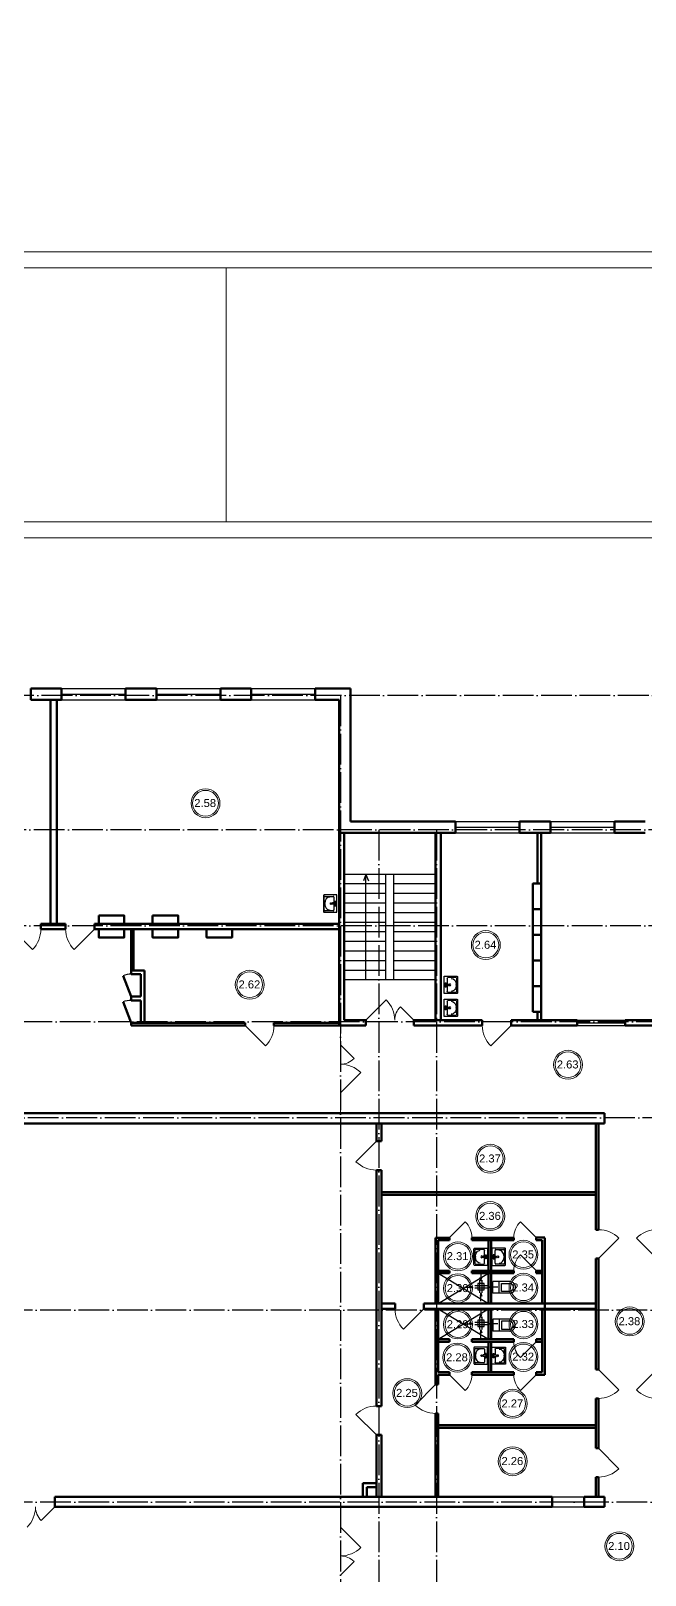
# Model space of a CAD drawing. Header units: millimetres. Extents: x 1982 to 10001982, y -1005230 to 4320529.
# Drawn here: x 2373220 to 2392405, y 1149944 to 1198181 of the extents above; entities that cross this region are included whole.
import ezdxf
from ezdxf.enums import TextEntityAlignment as Align

# ---------------------------------------------------------------- set-up
doc = ezdxf.new("R2010")
doc.units = ezdxf.units.MM
doc.linetypes.add('ACAD_ISO04W100', pattern=[30, 24, -3, 0, -3])
for name, color, linetype, lineweight in [('Level 50', 7, 'Continuous', 0), ('Двери', 250, 'Continuous', 5), ('Стены', 7, 'Continuous', 50)]:
    doc.layers.add(name, color=color, linetype=linetype, lineweight=lineweight)
for name, color, linetype in [('SANTEH', 7, 'Continuous'), ('Окна', 127, 'Continuous'), ('Оси', 30, 'Continuous'), ('размеры оси', 163, 'Continuous'), ('Сантехника', 7, 'Continuous')]:
    doc.layers.add(name, color=color, linetype=linetype)
doc.styles.add('Style-Arial', font='arial.ttf')

# ---------------------------------------------------------------- blocks, each defined once
blk = doc.blocks.new('*U49')
at = {"color": 7, "linetype": 'Continuous', "lineweight": 0}
for p, q in [((-21.025, 29.7), (-21.025, 34.988)), ((-21.025, -34.987), (-21.025, -29.7))]:
    blk.add_line(p, q, dxfattribs=at)
at = {"color": 7, "linetype": 'Continuous', "lineweight": 0, "flags": 128}
blk.add_lwpolyline([(63.075, 29.7), (63.075, -29.7), (-63.075, -29.7), (-63.075, 29.7), (63.075, 29.7)], close=True, dxfattribs=at)
at = {"layer": 'Level 50', "color": 7, "linetype": 'Continuous', "lineweight": 13}
for p, q in [((62.575, 29.2), (-61.075, 29.2)), ((62.575, -29.2), (-62.275, -29.2))]:
    blk.add_line(p, q, dxfattribs=at)
blk = doc.blocks.new('Rac7')
at = {"color": 0}
for p, q in [((-39501, -24232), (-39501, -23830)), ((-39474, -23808), (-38988, -23808)), ((-39457, -23859), (-39457, -24115)), ((-39032, -23838), (-39430, -23838)), ((-39253, -24186), (-39253, -24094)), ((-39221, -23855), (-39241, -23855)), ((-39209, -24186), (-39209, -24094)), ((-39005, -24115), (-39005, -23859)), ((-39005, -23859), (-39005, -23859)), ((-38961, -23830), (-38961, -24232)), ((-38961, -24232), (-39501, -24232)), ((-39430, -24136), (-39253, -24136)), ((-39297, -24164), (-39253, -24164)), ((-39297, -24194), (-39297, -24164)), ((-39165, -24194), (-39297, -24194)), ((-39253, -24186), (-39209, -24186)), ((-39209, -24136), (-39032, -24136)), ((-39209, -24164), (-39165, -24164)), ((-39165, -24164), (-39165, -24194))]:
    blk.add_line(p, q, dxfattribs=at)
at = {"color": 0, "extrusion": (0, 0, -1)}
for centre, major_axis, start_param, end_param in [((-39474, -23830), (-27, 0), 0, 1.570796), ((-39430, -23859), (-27, 0), 0, 1.570796), ((-39430, -24115), (-27, 0), -1.570796, 0), ((-39241, -24007), (-194, 0), 0, 1.570796), ((-39231, -24104), (-25.3, 0), 0.552816, 2.588777), ((-39221, -24007), (-194, 0), 1.570796, 3.141593), ((-39032, -23859), (-27, 0), 1.570796, 3.141593), ((-39032, -24115), (-27, 0), -3.141593, -1.570796), ((-38988, -23830), (-27, 0), 1.570796, 3.141593)]:
    blk.add_ellipse(centre, major_axis=major_axis, ratio=0.785714, start_param=start_param, end_param=end_param, dxfattribs=at)
blk.add_ellipse((-39231, -24048), major_axis=(-27.9, 0), ratio=0.785714, dxfattribs=at)
blk = doc.blocks.new('WC With Cistern_103')
at = {"layer": 'SANTEH', "linetype": 'Continuous'}
for p, q in [((0, 170), (0, 700)), ((370, 700), (0, 700)), ((370, 500), (0, 500)), ((370, 170), (370, 700)), ((60, 425), (60, 170)), ((310, 425), (60, 425)), ((310, 170), (310, 425))]:
    blk.add_line(p, q, dxfattribs=at)
for points in [[(0, 170), (1, 151), (4, 133), (10, 115), (17, 97), (27, 81), (38, 66), (51, 52), (65, 40)], [(60, 170), (61, 158), (63, 146), (66, 135), (71, 124), (77, 114), (84, 104), (92, 96), (101, 88)], [(65, 40), (92, 23), (122, 10), (153, 3), (185, 0), (217, 3), (248, 10), (278, 23), (305, 40)], [(101, 88), (120, 76), (141, 67), (163, 62), (185, 60), (207, 62), (229, 67), (250, 76), (269, 88)], [(269, 88), (278, 96), (286, 104), (293, 114), (299, 124), (304, 135), (307, 146), (309, 158), (310, 170)], [(305, 40), (319, 52), (332, 66), (343, 81), (353, 97), (360, 115), (366, 133), (369, 151), (370, 170)]]:
    blk.add_lwpolyline(points, dxfattribs=at)
blk = doc.blocks.new('*U128')
at = {"layer": 'размеры оси', "color": 7}
for p, q in [((-259, -5), (-361, 25)), ((-196, 42), (203, 42)), ((-39, -186), (-39, 212)), ((-6, 191), (-36, 293)), ((-6, 449), (-6, 191)), ((-6, 191), (24, 293)), ((31, -186), (31, 212)), ((259, -5), (361, 25)), ((-517, -5), (-259, -5)), ((-259, -5), (-361, -35)), ((-196, -29), (203, -29)), ((-6, -191), (-36, -293)), ((-6, -449), (-6, -191)), ((-6, -191), (24, -293)), ((517, -5), (259, -5)), ((259, -5), (361, -35))]:
    blk.add_line(p, q, dxfattribs=at)
blk.add_3dface([(-102, -94), (98, -94), (98, 106), (-102, 106)], dxfattribs=at)

msp = doc.modelspace()

# ---------------------------------------------------------------- linework, layer by layer
for p, q in [((2385860.421, 1171834.059), (2383010.421, 1171834.059)), ((2383686.91, 1171834.059), (2383609.386, 1171626.215)), ((2383686.91, 1168534.059), (2383686.91, 1171834.059)), ((2383686.91, 1171834.059), (2383764.435, 1171626.215)), ((2384310.421, 1168534.059), (2384310.421, 1171834.059)), ((2384560.421, 1168534.059), (2384560.421, 1171834.059)), ((2384310.421, 1171534.059), (2383010.421, 1171534.059)), ((2384310.421, 1171234.059), (2383010.421, 1171234.059)), ((2385860.421, 1171534.059), (2384560.421, 1171534.059)), ((2385860.421, 1171234.059), (2384560.421, 1171234.059)), ((2384310.421, 1170934.059), (2383010.421, 1170934.059)), ((2385860.421, 1170934.059), (2384560.421, 1170934.059)), ((2384310.421, 1170634.059), (2383010.421, 1170634.059)), ((2384310.421, 1170334.059), (2383010.421, 1170334.059)), ((2385860.421, 1170634.059), (2384560.421, 1170634.059)), ((2385860.421, 1170334.059), (2384560.421, 1170334.059)), ((2384310.421, 1170034.059), (2383010.421, 1170034.059)), ((2385860.421, 1170034.059), (2384560.421, 1170034.059)), ((2384310.421, 1169734.059), (2383010.421, 1169734.059)), ((2384310.421, 1169434.059), (2383010.421, 1169434.059)), ((2385860.421, 1169734.059), (2384560.421, 1169734.059)), ((2385860.421, 1169434.059), (2384560.421, 1169434.059)), ((2384310.421, 1169134.059), (2383010.421, 1169134.059)), ((2384310.421, 1168834.059), (2383010.421, 1168834.059)), ((2385860.421, 1169134.059), (2384560.421, 1169134.059)), ((2385860.421, 1168834.059), (2384560.421, 1168834.059)), ((2385860.421, 1168534.059), (2383010.421, 1168534.059)), ((2390286.195, 1167274.059), (2391786.195, 1167274.059)), ((2390286.195, 1167194.059), (2391786.195, 1167194.059)), ((2390286.195, 1167114.059), (2391786.195, 1167114.059)), ((2385940.421, 1158424.059), (2387514.975, 1159374.059)), ((2385940.421, 1159374.059), (2387514.975, 1158424.059)), ((2385940.421, 1158262.73), (2387514.975, 1157312.73)), ((2385940.421, 1157312.73), (2387514.975, 1158262.73)), ((2389504.975, 1152394.059), (2390504.975, 1152394.059)), ((2389504.975, 1152234.059), (2390504.975, 1152234.059)), ((2389504.975, 1152074.059), (2390504.975, 1152074.059))]:
    msp.add_line(p, q)
at = {"color": 7, "linetype": 'Continuous', "lineweight": 13}
for centre, radius in [((2378674.779, 1174054.277), 452.013), ((2378674.779, 1174054.277), 402.013), ((2387430.623, 1169626.522), 452.013), ((2387430.623, 1169626.522), 402.013), ((2380055.506, 1168387.49), 452.013), ((2380055.506, 1168387.49), 402.013), ((2389997.102, 1165888.319), 452.013), ((2389997.102, 1165888.319), 402.013), ((2387568.802, 1162950.97), 452.013), ((2387568.802, 1162950.97), 402.013), ((2387568.802, 1161158.178), 452.013), ((2387568.802, 1161158.178), 402.013), ((2386559.52, 1159900.521), 452.013), ((2386559.52, 1159900.521), 402.013), ((2388606.045, 1159953.555), 452.013), ((2388606.045, 1159953.555), 402.013), ((2386559.52, 1158902.283), 452.013), ((2386559.52, 1158902.283), 402.013), ((2388606.045, 1158921.082), 452.013), ((2388606.045, 1158921.082), 402.013), ((2386559.52, 1157773.288), 452.013), ((2386559.52, 1157773.288), 402.013), ((2388606.045, 1157779.674), 452.013), ((2388606.045, 1157779.674), 402.013), ((2391925.501, 1157868.247), 452.013), ((2391925.501, 1157868.247), 402.013), ((2388606.045, 1156760.605), 452.013), ((2386538.283, 1156740.48), 452.013), ((2386538.283, 1156740.48), 402.013), ((2388606.045, 1156760.605), 402.013), ((2384976.464, 1155628.435), 452.013), ((2384976.464, 1155628.435), 402.013), ((2388268.877, 1155299.414), 452.013), ((2388268.877, 1155299.414), 402.013), ((2388268.877, 1153499.678), 452.013), ((2388268.877, 1153499.678), 402.013), ((2391601.514, 1150846.958), 452.013), ((2391601.514, 1150846.958), 402.013)]:
    msp.add_circle(centre, radius, dxfattribs=at)
at = {"layer": 'SANTEH'}
for centre in [(2376350.421, 1168014.059), (2376350.421, 1167194.059)]:
    msp.add_arc(centre, 700, 90, 111.0579294, dxfattribs=at)
at = {"layer": 'Двери'}
for p, q in [((2372631.927, 1170124.059), (2373268.323, 1169487.663)), ((2375205.971, 1170124.059), (2374569.575, 1169487.663)), ((2383685.421, 1167274.059), (2384321.817, 1167910.455)), ((2385185.421, 1167274.059), (2384761.157, 1167698.323)), ((2379912.512, 1167114.059), (2380548.908, 1166477.663)), ((2382890.421, 1167114.059), (2382890.421, 1166504.059)), ((2388220.421, 1167114.059), (2387584.025, 1166477.663)), ((2382890.421, 1166504.059), (2383314.685, 1166079.795)), ((2382890.421, 1165004.059), (2383526.817, 1165640.455)), ((2382890.421, 1165004.059), (2382890.421, 1164374.059)), ((2384010.421, 1163494.724), (2383374.025, 1162858.328)), ((2386294.975, 1160485.388), (2386789.949, 1160980.363)), ((2389004.975, 1160485.388), (2388510, 1160980.363)), ((2390950.421, 1159834.724), (2391586.817, 1160471.12)), ((2392770.421, 1159834.724), (2392134.025, 1160471.12)), ((2389004.975, 1159455.388), (2388510, 1159950.363)), ((2385494.975, 1158264.059), (2384858.579, 1157627.663)), ((2389004.975, 1157232.73), (2388510, 1156737.756)), ((2390950.421, 1156364.724), (2391586.817, 1155728.328)), ((2392770.421, 1156364.724), (2392134.025, 1155728.328)), ((2385860.421, 1155893.395), (2385224.025, 1155256.999)), ((2386294.975, 1156202.73), (2386789.949, 1155707.756)), ((2389004.975, 1156202.73), (2388510, 1155707.756)), ((2384010.421, 1154324.724), (2383374.025, 1154961.12)), ((2390950.421, 1153904.724), (2391586.817, 1153268.328)), ((2373964.975, 1152074.059), (2373540.711, 1151649.795)), ((2382890.421, 1151444.059), (2382890.421, 1152074.059)), ((2382890.421, 1151444.059), (2383526.817, 1150807.663)), ((2382890.421, 1149944.059), (2383314.685, 1150368.323))]:
    msp.add_line(p, q, dxfattribs=at)
for centre, radius, start, end in [((2372631.927, 1170124.059), 900, 315, 0), ((2375205.971, 1170124.059), 900, 180, 225), ((2383685.421, 1167274.059), 900, 0, 45), ((2385185.421, 1167274.059), 600, 135, 180), ((2379912.512, 1167114.059), 900, 315, 0), ((2388220.421, 1167114.059), 900, 180, 225), ((2382890.421, 1166504.059), 600, 270, 315), ((2382890.421, 1165004.059), 900, 45, 90), ((2384010.421, 1163494.724), 900, 225, 270), ((2386294.975, 1160485.388), 700, 0, 45), ((2389004.975, 1160485.388), 700, 135, 180), ((2390950.421, 1159834.724), 900, 45, 90), ((2392770.421, 1159834.724), 900, 90, 135), ((2389004.975, 1159455.388), 700, 135, 180), ((2385494.975, 1158264.059), 900, 180, 225), ((2389004.975, 1157232.73), 700, 180, 225), ((2386294.975, 1156202.73), 900, 0, 0), ((2386294.975, 1156202.73), 700, 315, 0), ((2389004.975, 1156202.73), 700, 180, 225), ((2390950.421, 1156364.724), 900, 270, 315), ((2392770.421, 1156364.724), 900, 225, 270), ((2384010.421, 1154324.724), 900, 90, 135), ((2385860.421, 1155893.395), 900, 225, 270), ((2390950.421, 1153904.724), 900, 270, 315), ((2372464.975, 1152074.059), 900, 315, 0), ((2373964.975, 1152074.059), 600, 180, 225), ((2382890.421, 1151444.059), 900, 270, 315), ((2382890.421, 1149944.059), 600, 45, 90)]:
    msp.add_arc(centre, radius, start, end, dxfattribs=at)
at = {"layer": 'Окна'}
for p, q in [((2374180.421, 1177634.059), (2376180.421, 1177634.059)), ((2377140.421, 1177634.059), (2379140.421, 1177634.059)), ((2380100.421, 1177634.059), (2382100.421, 1177634.059)), ((2374180.421, 1177459.059), (2376180.421, 1177459.059)), ((2374180.421, 1177284.059), (2376180.421, 1177284.059)), ((2377140.421, 1177459.059), (2379140.421, 1177459.059)), ((2377140.421, 1177284.059), (2379140.421, 1177284.059)), ((2380100.421, 1177459.059), (2382100.421, 1177459.059)), ((2380100.421, 1177284.059), (2382100.421, 1177284.059)), ((2386485.421, 1173484.059), (2388485.421, 1173484.059)), ((2386485.421, 1173309.059), (2388485.421, 1173309.059)), ((2386485.421, 1173134.059), (2388485.421, 1173134.059)), ((2389445.421, 1173484.059), (2391445.421, 1173484.059)), ((2389445.421, 1173309.059), (2391445.421, 1173309.059)), ((2389445.421, 1173134.059), (2391445.421, 1173134.059))]:
    msp.add_line(p, q, dxfattribs=at)
at = {"layer": 'Оси', "linetype": 'ACAD_ISO04W100', "ltscale": 40}
for p, q in [((2428521.122, 1177424.059), (2343540.724, 1177424.059)), ((2382890.421, 1177424.059), (2382890.421, 1133402.682)), ((2428276.32, 1173224.059), (2343540.724, 1173224.059)), ((2384090.421, 1173224.059), (2384090.421, 1133402.682)), ((2385890.421, 1173224.059), (2385890.421, 1133402.682)), ((2428276.32, 1170224.059), (2343540.724, 1170224.059)), ((2427890.421, 1167224.059), (2343540.724, 1167224.059)), ((2434090.421, 1164224.059), (2343540.724, 1164224.059)), ((2434475.298, 1158224.059), (2343540.724, 1158224.059)), ((2434475.298, 1152224.059), (2343540.724, 1152224.059))]:
    msp.add_line(p, q, dxfattribs=at)
at = {"layer": 'Стены'}
for p, q in [((2373220.421, 1177634.059), (2374180.421, 1177634.059)), ((2373220.421, 1177284.059), (2373220.421, 1177634.059)), ((2374180.421, 1177284.059), (2374180.421, 1177634.059)), ((2376180.421, 1177634.059), (2377140.421, 1177634.059)), ((2376180.421, 1177284.059), (2376180.421, 1177634.059)), ((2377140.421, 1177284.059), (2377140.421, 1177634.059)), ((2379140.421, 1177634.059), (2380100.421, 1177634.059)), ((2379140.421, 1177284.059), (2379140.421, 1177634.059)), ((2380100.421, 1177284.059), (2380100.421, 1177634.059)), ((2382100.421, 1177634.059), (2383200.421, 1177634.059)), ((2382100.421, 1177284.059), (2382100.421, 1177634.059)), ((2383200.421, 1173484.059), (2383200.421, 1177634.059)), ((2373220.421, 1177284.059), (2374180.421, 1177284.059)), ((2373830.421, 1170284.059), (2373830.421, 1177284.059)), ((2374030.421, 1170284.059), (2374030.421, 1177284.059)), ((2376180.421, 1177284.059), (2377140.421, 1177284.059)), ((2379140.421, 1177284.059), (2380100.421, 1177284.059)), ((2382100.421, 1177284.059), (2382850.421, 1177284.059)), ((2382850.421, 1167114.059), (2382850.421, 1177284.059)), ((2386485.421, 1173134.059), (2382850.421, 1173134.059)), ((2383010.421, 1167274.059), (2383010.421, 1173134.059)), ((2386485.421, 1173484.059), (2383200.421, 1173484.059)), ((2385860.421, 1167274.059), (2385860.421, 1173134.059)), ((2386020.421, 1167274.059), (2386020.421, 1173134.059)), ((2386485.421, 1173484.059), (2386485.421, 1173134.059)), ((2389445.421, 1173484.059), (2388485.421, 1173484.059)), ((2388485.421, 1173484.059), (2388485.421, 1173134.059)), ((2389445.421, 1173134.059), (2388485.421, 1173134.059)), ((2389040.421, 1171544.059), (2389040.421, 1173134.059)), ((2389160.421, 1167274.059), (2389160.421, 1173134.059)), ((2389445.421, 1173484.059), (2389445.421, 1173134.059)), ((2392405.421, 1173484.059), (2391445.421, 1173484.059)), ((2391445.421, 1173484.059), (2391445.421, 1173134.059)), ((2392405.421, 1173134.059), (2391445.421, 1173134.059)), ((2373531.927, 1170284.059), (2374305.971, 1170284.059)), ((2373531.927, 1170284.059), (2373531.927, 1170124.059)), ((2374305.971, 1170284.059), (2374305.971, 1170124.059)), ((2375205.971, 1170284.059), (2382850.421, 1170284.059)), ((2375205.971, 1170284.059), (2375205.971, 1170124.059)), ((2373531.927, 1170124.059), (2374305.971, 1170124.059)), ((2375205.971, 1170124.059), (2382850.421, 1170124.059)), ((2376350.421, 1168834.059), (2376350.421, 1170124.059)), ((2376430.421, 1168834.059), (2376430.421, 1170124.059)), ((2376770.421, 1168834.059), (2376350.421, 1168834.059)), ((2376350.421, 1168714.059), (2376350.421, 1168834.059)), ((2376770.421, 1167194.059), (2376770.421, 1168834.059)), ((2376350.421, 1168014.059), (2376098.903, 1168667.312)), ((2376650.421, 1168714.059), (2376350.421, 1168714.059)), ((2376650.421, 1168014.059), (2376650.421, 1168714.059)), ((2376350.421, 1167194.059), (2376098.903, 1167847.312)), ((2376650.421, 1168014.059), (2376350.421, 1168014.059)), ((2376350.421, 1167894.059), (2376350.421, 1168014.059)), ((2376650.421, 1167894.059), (2376350.421, 1167894.059)), ((2376650.421, 1167194.059), (2376650.421, 1167894.059)), ((2389040.421, 1167274.059), (2389040.421, 1167544.059)), ((2379912.512, 1167194.059), (2376350.421, 1167194.059)), ((2376350.421, 1167114.059), (2376350.421, 1167194.059)), ((2379912.512, 1167114.059), (2376350.421, 1167114.059)), ((2379912.512, 1167194.059), (2379912.512, 1167114.059)), ((2382850.421, 1167194.059), (2380812.512, 1167194.059)), ((2380812.512, 1167194.059), (2380812.512, 1167114.059)), ((2382850.421, 1167114.059), (2380812.512, 1167114.059)), ((2383685.421, 1167114.059), (2382850.421, 1167114.059)), ((2383685.421, 1167274.059), (2383010.421, 1167274.059)), ((2383685.421, 1167274.059), (2383685.421, 1167114.059)), ((2387320.421, 1167274.059), (2385185.421, 1167274.059)), ((2385185.421, 1167274.059), (2385185.421, 1167114.059)), ((2387320.421, 1167114.059), (2385185.421, 1167114.059)), ((2387320.421, 1167274.059), (2387320.421, 1167114.059)), ((2390286.195, 1167274.059), (2388220.421, 1167274.059)), ((2388220.421, 1167274.059), (2388220.421, 1167114.059)), ((2390286.195, 1167114.059), (2388220.421, 1167114.059)), ((2390286.195, 1167274.059), (2390286.195, 1167114.059)), ((2392905.421, 1167274.059), (2391786.195, 1167274.059)), ((2391786.195, 1167274.059), (2391786.195, 1167114.059)), ((2392905.421, 1167114.059), (2391786.195, 1167114.059)), ((2360010.421, 1164374.059), (2391140.421, 1164374.059)), ((2360010.421, 1164054.059), (2391140.421, 1164054.059)), ((2384010.421, 1163494.724), (2384010.421, 1164054.059)), ((2384170.421, 1163494.724), (2384170.421, 1164054.059)), ((2390870.421, 1160734.724), (2390870.421, 1164054.059)), ((2390950.421, 1160734.724), (2390950.421, 1164054.059)), ((2391140.421, 1164054.059), (2391140.421, 1164374.059)), ((2384170.421, 1163494.724), (2384010.421, 1163494.724)), ((2384010.421, 1155224.724), (2384010.421, 1162594.724)), ((2384170.421, 1162594.724), (2384010.421, 1162594.724)), ((2384170.421, 1155224.724), (2384170.421, 1162594.724)), ((2384170.421, 1161904.059), (2390870.421, 1161904.059)), ((2384170.421, 1161824.059), (2390870.421, 1161824.059)), ((2390870.421, 1160734.724), (2390950.421, 1160734.724)), ((2385860.421, 1160484.059), (2386294.975, 1160484.059)), ((2385860.421, 1160484.059), (2385860.421, 1158424.059)), ((2385940.421, 1160404.059), (2386294.975, 1160404.059)), ((2385940.421, 1160404.059), (2385940.421, 1158424.059)), ((2386294.975, 1160404.059), (2386294.975, 1160484.059)), ((2386994.975, 1160484.059), (2388304.975, 1160484.059)), ((2386994.975, 1160404.059), (2386994.975, 1160484.059)), ((2386994.975, 1160404.059), (2388304.975, 1160404.059)), ((2387514.975, 1160404.059), (2387514.975, 1159454.059)), ((2387594.975, 1160404.059), (2387594.975, 1159454.059)), ((2388304.975, 1160404.059), (2388304.975, 1160484.059)), ((2389004.975, 1160485.388), (2389270.421, 1160485.388)), ((2389004.975, 1160404.059), (2389004.975, 1160484.059)), ((2389004.975, 1160404.059), (2389190.421, 1160404.059)), ((2389190.421, 1160404.059), (2389190.421, 1158424.059)), ((2389270.421, 1160484.059), (2389270.421, 1158424.059)), ((2389270.421, 1156364.724), (2389270.421, 1159834.724)), ((2390870.421, 1156364.724), (2390870.421, 1159834.724)), ((2390870.421, 1159834.724), (2390950.421, 1159834.724)), ((2390950.421, 1156364.724), (2390950.421, 1159834.724)), ((2386294.975, 1159454.059), (2385940.421, 1159454.059)), ((2386294.975, 1159374.059), (2385940.421, 1159374.059)), ((2386294.975, 1159374.059), (2386294.975, 1159454.059)), ((2388304.975, 1159454.059), (2386994.975, 1159454.059)), ((2386994.975, 1159374.059), (2386994.975, 1159454.059)), ((2388304.975, 1159374.059), (2386994.975, 1159374.059)), ((2387514.975, 1159374.059), (2387514.975, 1158424.059)), ((2387594.975, 1159374.059), (2387594.975, 1158424.059)), ((2388304.975, 1159374.059), (2388304.975, 1159454.059)), ((2389190.421, 1159454.059), (2389004.975, 1159454.059)), ((2389004.975, 1159374.059), (2389004.975, 1159454.059)), ((2389190.421, 1159374.059), (2389004.975, 1159374.059)), ((2384170.421, 1158424.059), (2384594.975, 1158424.059)), ((2384170.421, 1158264.059), (2384594.975, 1158264.059)), ((2384594.975, 1158424.059), (2384594.975, 1158264.059)), ((2385494.975, 1158424.059), (2390870.421, 1158424.059)), ((2385494.975, 1158424.059), (2385494.975, 1158264.059)), ((2385494.975, 1158264.059), (2390870.421, 1158264.059)), ((2385860.421, 1155893.395), (2385860.421, 1158262.73)), ((2385940.421, 1156282.73), (2385940.421, 1158262.73)), ((2387514.975, 1157312.73), (2387514.975, 1158262.73)), ((2387594.975, 1157312.73), (2387594.975, 1158262.73)), ((2389190.421, 1156282.73), (2389190.421, 1158262.73)), ((2389270.421, 1156202.73), (2389270.421, 1158262.73)), ((2386294.975, 1157312.73), (2385940.421, 1157312.73)), ((2386294.975, 1157232.73), (2385940.421, 1157232.73)), ((2386294.975, 1157312.73), (2386294.975, 1157232.73)), ((2388304.975, 1157312.73), (2386994.975, 1157312.73)), ((2386994.975, 1157312.73), (2386994.975, 1157232.73)), ((2388304.975, 1157232.73), (2386994.975, 1157232.73)), ((2387514.975, 1156282.73), (2387514.975, 1157232.73)), ((2387594.975, 1156282.73), (2387594.975, 1157232.73)), ((2388304.975, 1157312.73), (2388304.975, 1157232.73)), ((2389190.421, 1157312.73), (2389004.975, 1157312.73)), ((2389004.975, 1157312.73), (2389004.975, 1157232.73)), ((2389190.421, 1157232.73), (2389004.975, 1157232.73)), ((2385940.421, 1156282.73), (2386294.975, 1156282.73)), ((2386294.975, 1156282.73), (2386294.975, 1156202.73)), ((2386994.975, 1156282.73), (2388304.975, 1156282.73)), ((2386994.975, 1156282.73), (2386994.975, 1156202.73)), ((2388304.975, 1156282.73), (2388304.975, 1156202.73)), ((2389004.975, 1156282.73), (2389190.421, 1156282.73)), ((2389004.975, 1156282.73), (2389004.975, 1156202.73)), ((2390870.421, 1156364.724), (2390950.421, 1156364.724)), ((2385860.421, 1155893.395), (2385940.421, 1155893.395)), ((2385940.421, 1156202.73), (2386294.975, 1156202.73)), ((2385940.421, 1155893.395), (2385940.421, 1156202.73)), ((2386994.975, 1156202.73), (2388304.975, 1156202.73)), ((2389004.975, 1156202.73), (2389270.421, 1156202.73)), ((2390870.421, 1153904.724), (2390870.421, 1155464.724)), ((2390870.421, 1155464.724), (2390950.421, 1155464.724)), ((2390950.421, 1153904.724), (2390950.421, 1155464.724)), ((2384170.421, 1155224.724), (2384010.421, 1155224.724)), ((2385860.421, 1152392.73), (2385860.421, 1154993.395)), ((2385860.421, 1154993.395), (2385940.421, 1154993.395)), ((2385940.421, 1152392.73), (2385940.421, 1154993.395)), ((2384010.421, 1152394.059), (2384010.421, 1154324.724)), ((2384170.421, 1154324.724), (2384010.421, 1154324.724)), ((2384170.421, 1152394.059), (2384170.421, 1154324.724)), ((2385940.421, 1154624.059), (2390870.421, 1154624.059)), ((2385940.421, 1154544.059), (2390870.421, 1154544.059)), ((2390870.421, 1153904.724), (2390950.421, 1153904.724)), ((2390870.421, 1152394.059), (2390870.421, 1153004.724)), ((2390870.421, 1153004.724), (2390950.421, 1153004.724)), ((2390950.421, 1152394.059), (2390950.421, 1153004.724)), ((2373964.975, 1152394.059), (2389504.975, 1152394.059)), ((2373964.975, 1152394.059), (2373964.975, 1152074.059)), ((2383590.421, 1152394.059), (2383590.421, 1152814.059)), ((2383590.421, 1152814.059), (2384010.421, 1152814.059)), ((2383710.421, 1152394.059), (2383710.421, 1152694.059)), ((2383710.421, 1152694.059), (2384010.421, 1152694.059)), ((2389504.975, 1152074.059), (2389504.975, 1152394.059)), ((2390504.975, 1152394.059), (2391140.421, 1152394.059)), ((2390504.975, 1152074.059), (2390504.975, 1152394.059)), ((2391140.421, 1152074.059), (2391140.421, 1152394.059)), ((2373964.975, 1152074.059), (2389504.975, 1152074.059)), ((2390504.975, 1152074.059), (2391140.421, 1152074.059))]:
    msp.add_line(p, q, dxfattribs=at)
for points in [[(2388900.421, 1170744.059), (2389160.421, 1170744.059), (2389160.421, 1171544.059), (2388900.421, 1171544.059)], [(2388900.421, 1169944.059), (2389160.421, 1169944.059), (2389160.421, 1170744.059), (2388900.421, 1170744.059)], [(2375338.603, 1170544.059), (2375338.603, 1170284.059), (2376138.603, 1170284.059), (2376138.603, 1170544.059)], [(2377022.36, 1170544.059), (2377022.36, 1170284.059), (2377822.36, 1170284.059), (2377822.36, 1170544.059)], [(2375338.603, 1170124.059), (2375338.603, 1169864.059), (2376138.603, 1169864.059), (2376138.603, 1170124.059)], [(2377822.36, 1170124.059), (2377822.36, 1169864.059), (2377022.36, 1169864.059), (2377022.36, 1170124.059)], [(2379506.117, 1170124.059), (2379506.117, 1169864.059), (2378706.117, 1169864.059), (2378706.117, 1170124.059)], [(2388900.421, 1169144.059), (2389160.421, 1169144.059), (2389160.421, 1169944.059), (2388900.421, 1169944.059)], [(2388900.421, 1168344.059), (2389160.421, 1168344.059), (2389160.421, 1169144.059), (2388900.421, 1169144.059)], [(2388900.421, 1167544.059), (2389160.421, 1167544.059), (2389160.421, 1168344.059), (2388900.421, 1168344.059)]]:
    msp.add_lwpolyline(points, close=True, dxfattribs=at)

# ---------------------------------------------------------------- block references
at = {"layer": 'Level 50', "color": 7, "linetype": 'Continuous', "lineweight": 13, "xscale": 1000, "yscale": 1000, "zscale": 1000}
for p in [(2400346.849, 1220481.21), (2400346.849, 1153149.979)]:
    msp.add_blockref('*U49', p, dxfattribs=at)
at = {"layer": 'размеры оси', "color": 7, "lineweight": 0, "yscale": -1}
for p, rotation in [((2358548.03, 1131689.891), 270), ((2411854.98, 1199118.275), 89.99999999999999), ((2363251.568, 1117568.514), 270)]:
    msp.add_blockref('Rac7', p, dxfattribs=dict(at, rotation=rotation))
at = {"layer": 'размеры оси', "color": 7, "lineweight": 0}
for p, rotation in [((2410358.187, 1129149.781), 270), ((2410358.187, 1128434.241), 270), ((2363251.568, 1199118.275), 90.00000000000001), ((2411854.98, 1117568.514), 270)]:
    msp.add_blockref('Rac7', p, dxfattribs=dict(at, rotation=rotation))
at = {"layer": 'размеры оси', "color": 7}
for p in [(2387284.344, 1158947.6), (2387284.344, 1157800.676)]:
    msp.add_blockref('*U128', p, dxfattribs=at)
at = {"layer": 'Сантехника', "color": 0, "lineweight": -2, "xscale": -1, "rotation": 90}
msp.add_blockref('WC With Cistern_103', (2388344.975, 1159118.423), dxfattribs=at)
at = {"layer": 'Сантехника', "color": 0, "lineweight": -2, "rotation": 89.99999999999999}
msp.add_blockref('WC With Cistern_103', (2388344.975, 1157568.366), dxfattribs=at)

# ---------------------------------------------------------------- texts
at = {"color": 7, "linetype": 'Continuous', "lineweight": 13, "style": 'Style-Arial'}
for s, p in [('2.58', (2378324.666, 1174187.027)), ('2.64', (2387080.51, 1169759.272)), ('2.62', (2379705.393, 1168520.239)), ('2.63', (2389646.989, 1166021.069)), ('2.37', (2387218.689, 1163083.72)), ('2.36', (2387218.689, 1161290.928)), ('2.31', (2386209.407, 1160033.27)), ('2.35', (2388255.932, 1160086.305)), ('2.30', (2386209.407, 1159035.033)), ('2.34', (2388255.932, 1159053.831)), ('2.29', (2386209.407, 1157906.038)), ('2.33', (2388255.932, 1157912.424)), ('2.38', (2391575.388, 1158000.997)), ('2.28', (2386188.169, 1156873.229)), ('2.32', (2388255.932, 1156893.355)), ('2.25', (2384626.351, 1155761.185)), ('2.27', (2387918.764, 1155432.163)), ('2.26', (2387918.764, 1153632.427)), ('2.10', (2391251.401, 1150979.708))]:
    msp.add_text(s, height=250, dxfattribs=at).set_placement(p, align=Align.TOP_LEFT)

doc.saveas('drawing.dxf')
